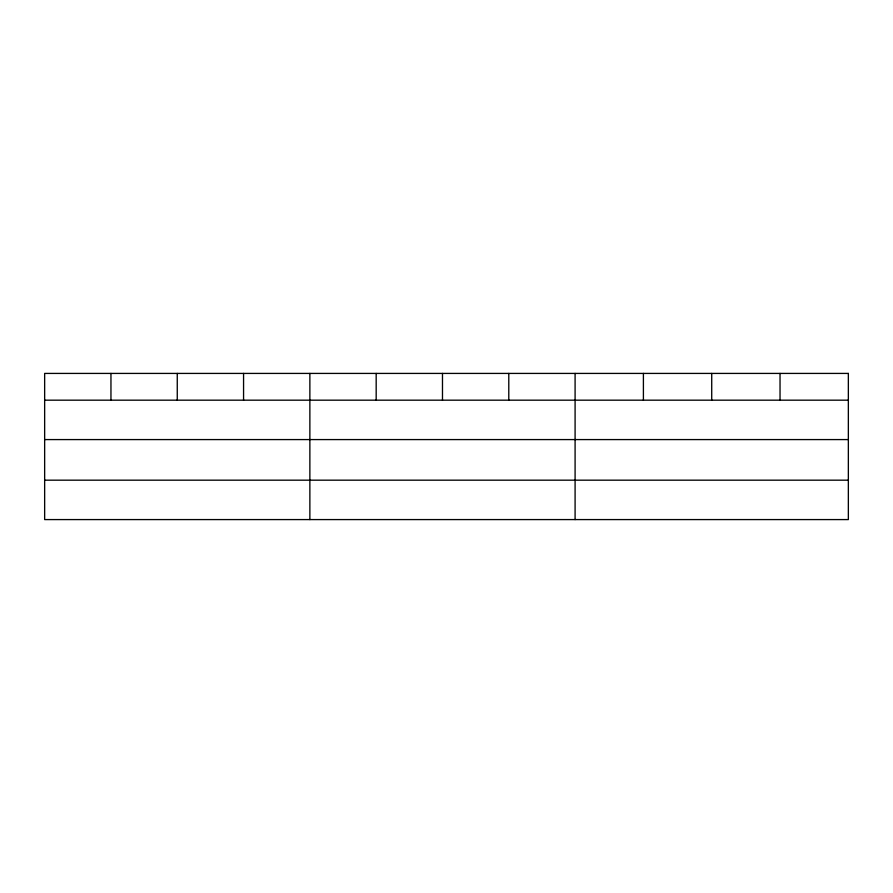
<?xml version="1.0" encoding="UTF-8"?>
<svg xmlns="http://www.w3.org/2000/svg" width="893" height="893" viewBox="0 0 893 893"><rect width="100%" height="100%" fill="white"/><g stroke="black" fill="none" stroke-linecap="round" stroke-linejoin="round"><path stroke-width="1.34" d="M44.65 400.176L848.35 400.176M44.65 439.579L848.35 439.579M44.65 480.177L848.35 480.177M780.035 373.419L780.035 400.176M711.721 373.419L711.721 400.176M643.406 373.419L643.406 400.176M575.092 373.419L575.092 519.581M508.787 373.419L508.787 400.176M442.481 373.419L442.481 400.176M376.176 373.419L376.176 400.176M309.871 373.419L309.871 519.581M243.566 373.419L243.566 400.176M177.261 373.419L177.261 400.176M110.955 373.419L110.955 400.176M848.35 373.419L44.65 373.419L44.65 519.581L848.35 519.581L848.35 373.419"/></g></svg>
